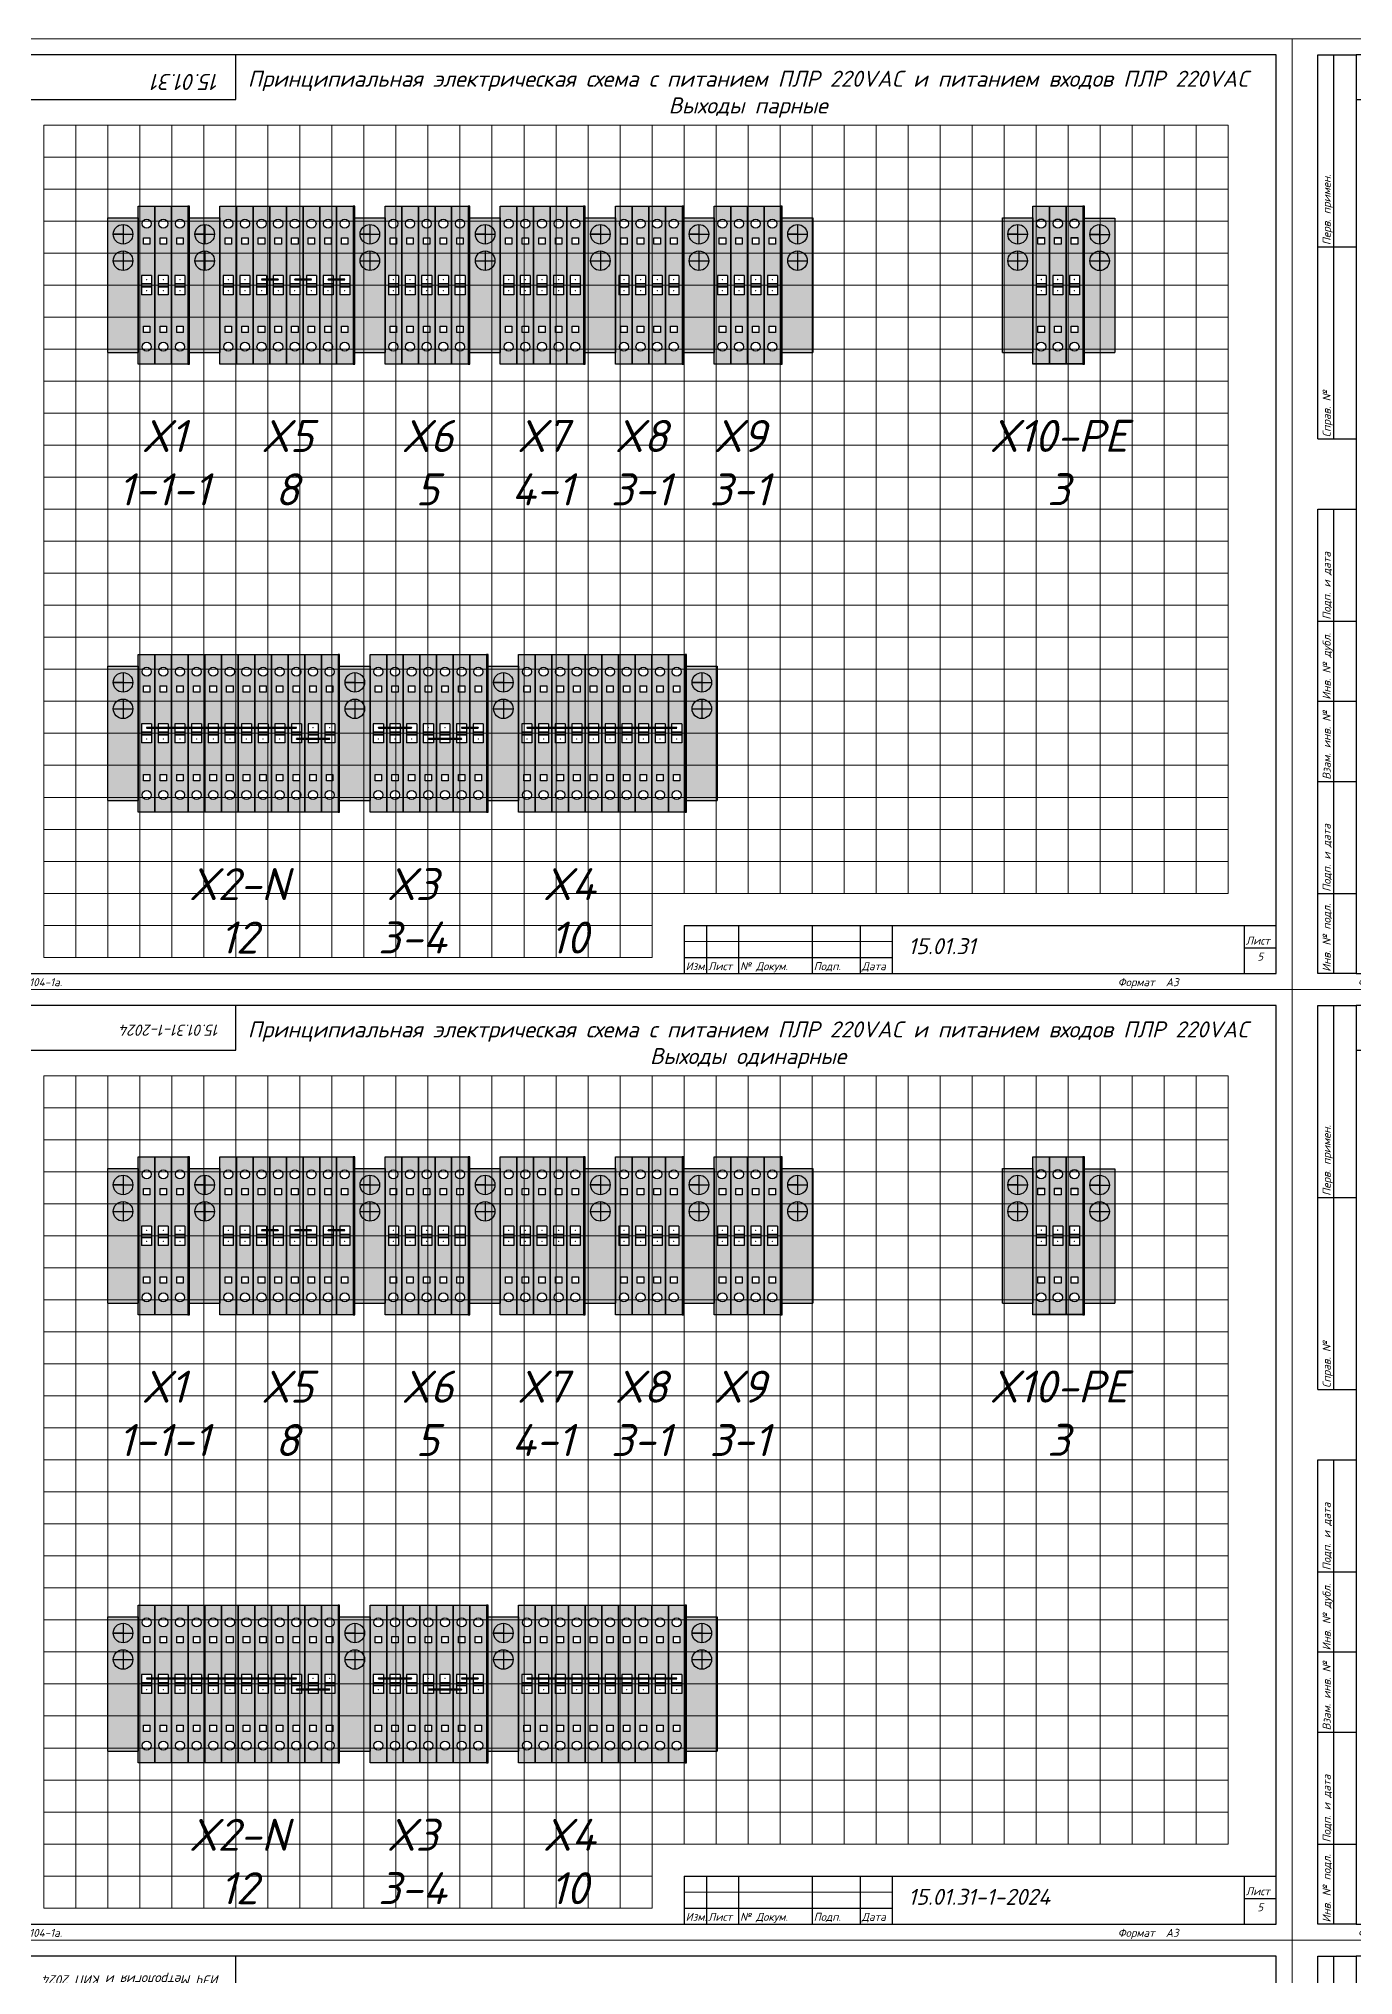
# Model space of a CAD drawing. Header units: millimetres. Extents: x 0 to 53000, y -591 to 24400.
# Drawn here: x 7608 to 8019, y -8 to 597 of the extents above; entities that cross this region are included whole.
import ezdxf
from ezdxf.enums import TextEntityAlignment as Align

# ---------------------------------------------------------------- set-up
doc = ezdxf.new("R2010")
doc.units = ezdxf.units.MM
for name, color, linetype, lineweight in [('4', 4, 'Continuous', 15), ('Основная', 7, 'Continuous', 30), ('Перемычка', 6, 'Continuous', 140)]:
    doc.layers.add(name, color=color, linetype=linetype, lineweight=lineweight)
doc.layers.add('Привязки', color=2, linetype='Continuous', lineweight=0, plot=False, transparency=0.8)
doc.layers.add('размеры', color=3, linetype='Continuous')
doc.layers.add('рамка', color=253, linetype='Continuous', lineweight=5, transparency=0.8)
doc.styles.add('текст', font='isocpeui.ttf')

# ---------------------------------------------------------------- blocks, each defined once
blk = doc.blocks.new('*U110')
for p, q in [((8, 232), (8, 292)), ((8, 292), (20, 292)), ((13, 232), (13, 292)), ((90, 292), (90, 292)), ((90, 292), (90, 292)), ((90, 278), (90, 292)), ((90, 292), (90, 292)), ((90, 292), (90, 292)), ((90, 292), (90, 292)), ((20, 278), (90, 278)), ((8, 232), (20, 232)), ((8, 172), (8, 232)), ((13, 172), (13, 232)), ((8, 172), (20, 172)), ((8, 115), (8, 150)), ((8, 150), (20, 150)), ((13, 115), (13, 150)), ((8, 90), (8, 115)), ((8, 115), (20, 115)), ((13, 90), (13, 115)), ((8, 65), (8, 90)), ((8, 90), (20, 90)), ((13, 65), (13, 90)), ((8, 30), (8, 65)), ((8, 65), (20, 65)), ((13, 30), (13, 65)), ((8, 5), (8, 30)), ((8, 30), (20, 30)), ((13, 5), (13, 30)), ((230, 20), (415, 20)), ((230, 20), (230, 5)), ((237, 20), (237, 5)), ((247, 20), (247, 5)), ((270, 20), (270, 5)), ((285, 20), (285, 5)), ((295, 20), (295, 5)), ((405, 20), (405, 5)), ((415, 20), (415, 20)), ((415, 20), (415, 20)), ((405, 13), (415, 13)), ((230, 10), (295, 10)), ((20, 5), (8, 5)), ((230, 5), (295, 5)), ((415, 5), (415, 5)), ((415, 5), (415, 5)), ((415, 5), (415, 5)), ((415, 5), (415, 5)), ((415, 5), (415, 5)), ((415, 5), (415, 5)), ((415, 5), (415, 5))]:
    blk.add_line(p, q)
blk.add_lwpolyline([(20, 5), (415, 5), (415, 292), (20, 292)], close=True)
at = {"layer": '4'}
for p, q in [((230, 15), (295, 15)), ((415, 5), (415, 5)), ((415, 5), (415, 5)), ((415, 5), (415, 5)), ((415, 5), (415, 5)), ((415, 5), (415, 5)), ((415, 5), (415, 5)), ((415, 5), (415, 5)), ((415, 5), (415, 5)), ((415, 5), (415, 5))]:
    blk.add_line(p, q, dxfattribs=at)
at = {"layer": 'Привязки'}
blk.add_lwpolyline([(0, 0), (420, 0), (420, 297), (0, 297)], close=True, dxfattribs=at)
at = {"layer": 'рамка'}
blk.add_lwpolyline([(0, 297), (420, 297), (420, 0), (0, 0)], close=True, dxfattribs=at)
at = {"style": 'текст'}
for s, p in [('Перв. примен.', (12, 232.5)), ('Справ. №', (12, 172.5)), ('Подп. и дата', (12, 115.5)), ('Инв. № дубл.', (12, 90.5)), ('Взам. инв. №', (12, 65.5)), ('Подп. и дата', (12, 30.5)), ('Инв. № подл.', (12, 5.5))]:
    blk.add_text(s, height=2.5, rotation=90, dxfattribs=at).set_placement(p)
for s, height, p in [('Лист', 2.5, (405.5, 14)), ('Изм.', 2.5, (230.5, 6)), ('Лист', 2.5, (237.5, 6)), ('№ Докум.', 2.5, (247.5, 6)), ('Подп.', 2.5, (270.5, 6)), ('Дата', 2.5, (285.5, 6)), ('Ф2.104-1а.', 2.5, (20.5, 1)), ('Формат', 2.5, (365.5, 1)), ('А3', 2.5, (380.5, 1)), ('Разраб.', 0.0000135, (415, 5)), ('Пров.', 0.0000135, (415, 5)), ('Т.контр.', 0.0000135, (415, 5)), ('Н.контр.', 0.0000135, (415, 5)), ('Утв.', 0.0000135, (415, 5)), ('Лит.', 0.0000135, (415, 5)), ('Масса', 0.0000135, (415, 5)), ('Масштаб', 0.0000135, (415, 5)), ('Листов', 0.0000135, (415, 5)), ('А4', 0.025, (419.61, 0.01)), ('А2', 0.00833, (419.87, 0)), ('А1', 0.00625, (419.9, 0)), ('А0', 0.005, (419.92, 0))]:
    blk.add_text(s, height=height, dxfattribs=at).set_placement(p)
for tag, p, height in [('12', (90, 292), 0.00000373), ('13', (90, 292), 0.00000373), ('27', (90, 292), 0.00000522), ('29', (105, 249), 3.5), ('ИЗМ2', (230.5, 16), 2.5), ('ЛИСТИЗМ2', (237.5, 16), 2.5), ('№ДОКУМИЗМ2', (247.5, 16), 2.5), ('28', (415, 20), 0.0000438), ('ИЗМ1', (230.5, 11), 2.5), ('ЛИСТИЗМ1', (237.5, 11), 2.5), ('№ДОКУМИЗМ1', (247.5, 11), 2.5), ('ПОДПИЗМ1', (270.5, 11), 2.5), ('ДАТАИЗМ1', (285.5, 11), 2.5), ('ДАТАНКОНТР', (285.5, 11), 2.5), ('ОБОЗНАЧЕНИЕ', (300, 11), 5), ('ДАТАУТВ', (285.5, 6), 2.5), ('РАЗРАБ', (415, 5), 0.0000135), ('ЛИСТОВ', (415, 5), 0.0000135), ('ПРОВ', (415, 5), 0.0000135), ('ТКОНТР', (415, 5), 0.0000135), ('НКОНТР', (415, 5), 0.0000135), ('УТВ', (415, 5), 0.0000135), ('10', (415, 5), 0.0000135), ('11', (415, 5), 0.0000135), ('ПОДПИЗМ2', (415, 5), 0.0000135), ('ДАТАИЗМ2', (415, 5), 0.0000135), ('ИЗМ3', (415, 5), 0.0000135), ('ЛИСТИЗМ3', (415, 5), 0.0000135), ('№ДОКУМИЗМ3', (415, 5), 0.0000135), ('ПОДПИЗМ3', (415, 5), 0.0000135), ('ДАТАИЗМ3', (415, 5), 0.0000135), ('ИЗМ4', (415, 5), 0.0000135), ('ЛИСТИЗМ4', (415, 5), 0.0000135), ('№ДОКУМИЗМ4', (415, 5), 0.0000135), ('ПОДПИЗМ4', (415, 5), 0.0000135), ('ДАТАИЗМ4', (415, 5), 0.0000135), ('ДАТАРАЗРАБ', (415, 5), 0.0000135), ('ДАТАПРОВ', (415, 5), 0.0000135), ('ДАТАТКОНТР', (415, 5), 0.0000135)]:
    blk.add_attdef(tag, p, '', height=height, dxfattribs=at)
for tag, p, height, rotation in [('ОБОЗНАЧЕНИЕ-ВЕРХ', (85, 286), 3.5, 180), ('ПРИМЕНЯЕМОСТЬ', (19, 232.5), 2.5, 90), ('СПРАВ№', (19, 172.5), 2.5, 90), ('ДАТАУЧЁТАДУБЛ', (19, 115.5), 2.5, 90), ('ИНВ№ДУБЛ', (19, 90.5), 2.5, 90), ('ВЗАМИНВ№', (19, 65.5), 2.5, 90), ('ДАТАУЧЁТА', (19, 30.5), 2.5, 90), ('ИНВ№ПОДЛ', (19, 5.5), 2.5, 90)]:
    blk.add_attdef(tag, p, '', height=height, rotation=rotation, dxfattribs=at)
blk.add_attdef('30', text='', height=5, dxfattribs=at).set_placement((355, 34), align=Align.MIDDLE)
for tag, height, p in [('ЛИСТ', 2.5, (410, 9)), ('НАИМЕНОВАНИЕ1', 0.000027, (415, 5)), ('НАИМЕНОВАНИЕ2', 0.0000189, (415, 5)), ('НАИМЕНОВАНИЕ3', 0.0000189, (415, 5)), ('НАИМЕНОВАНИЕ4', 0.0000135, (415, 5)), ('МАССА', 0.0000189, (415, 5)), ('МАСШТАБ', 0.0000189, (415, 5)), ('МАТЕРИАЛ1', 0.0000135, (415, 5)), ('МАТЕРИАЛ2', 0.0000135, (415, 5)), ('МАТЕРИАЛ3', 0.0000135, (415, 5)), ('ПРЕДПРИЯТИЕ1', 0.0000189, (415, 5)), ('ПРЕДПРИЯТИЕ2', 0.0000189, (415, 5)), ('ПРЕДПРИЯТИЕ3', 0.0000189, (415, 5))]:
    blk.add_attdef(tag, text='', height=height, dxfattribs=at).set_placement(p, align=Align.CENTER)
for tag in ['ЛИТЕРА', 'ЛИТЕРА2', 'ЛИТЕРА3']:
    blk.add_attdef(tag, text='', height=0.0000135, dxfattribs=at).set_placement((415, 5), align=Align.RIGHT)
for tag in ['ИНДЕКС', 'ИНДЕКС2', 'ИНДЕКС3']:
    blk.add_attdef(tag, text='', height=0.0000135, dxfattribs=at).set_placement((415, 5), align=Align.TOP_LEFT)
blk = doc.blocks.new('КПИ 2-2.5')
at = {"layer": 'Основная'}
for p, q in [((0, -24.65), (0, 24.65)), ((0, 24.65), (5.2, 24.65)), ((5.2, 24.65), (5.2, -24.65)), ((2.6, 3), (1.025, 3)), ((1.025, 3), (1.025, 0)), ((1.025, 0.5), (4.175, 0.5)), ((1.025, 0.5), (4.175, 0.5)), ((1.025, 0), (1.025, -3)), ((4.175, 3), (2.6, 3)), ((4.175, 3), (4.175, 0)), ((4.175, 0), (4.175, -3)), ((4.175, -0.5), (1.025, -0.5)), ((1.025, -0.5), (4.175, -0.5)), ((2.6, -3), (1.025, -3)), ((4.175, -3), (2.6, -3)), ((5.2, -24.65), (0, -24.65))]:
    blk.add_line(p, q, dxfattribs=at)
for points in [[(1.6, 14.825), (3.6, 14.825), (3.6, 12.825), (1.6, 12.825)], [(1.6, -12.825), (3.6, -12.825), (3.6, -14.825), (1.6, -14.825)]]:
    blk.add_lwpolyline(points, close=True, dxfattribs=at)
for centre in [(2.6, 19.2375), (2.6, -19.2375)]:
    blk.add_circle(centre, 1.4187, dxfattribs=at)
blk = doc.blocks.new('КПИ 2-2.5 синяя')
at = {"layer": 'Основная', "true_color": 0x22346e}
h = blk.add_hatch(color=159, dxfattribs=at)
h.dxf.hatch_style = 1
h.paths.add_polyline_path([(5.2, 24.65), (0, 24.65), (0, -24.65), (5.2, -24.65)])
h.paths.add_polyline_path([(4.17, 3), (4.17, 0), (4.17, -3), (2.6, -3), (1.03, -3), (1.03, 0), (1.03, 3), (2.6, 3)], flags=16)
h.paths.add_polyline_path([(1.6, 12.82), (1.6, 14.82), (3.6, 14.82), (3.6, 12.82)], flags=16)
h.paths.add_polyline_path([(1.18, 19.24, -1), (4.02, 19.24, -1)], flags=16)
h.paths.add_polyline_path([(3.6, -12.82), (3.6, -14.82), (1.6, -14.82), (1.6, -12.82)], flags=16)
h.paths.add_polyline_path([(4.02, -19.24, -1), (1.18, -19.24, -1)], flags=16)
at = {"layer": 'Привязки'}
for centre in [(2.6, 1.75), (2.6, -1.75)]:
    blk.add_circle(centre, 0.00000908, dxfattribs=at)
for p in [(2.6, 1.75), (2.6, 1.75), (2.6, 1.75), (2.6, 1.75), (2.6, 1.75), (2.6, 1.75), (2.6, -1.75), (2.6, -1.75), (2.6, -1.75), (2.6, -1.75), (2.6, -1.75), (2.6, -1.75)]:
    blk.add_point(p, dxfattribs=at)
at = {"layer": 'Основная'}
blk.add_blockref('КПИ 2-2.5', (0, 0), dxfattribs=at)
blk = doc.blocks.new('КПИ 2-2.5 ЖЗ')
at = {"layer": 'Основная', "true_color": 0x939598}
h = blk.add_hatch(color=252, dxfattribs=at)
h.set_gradient(color1=(19, 103, 52), color2=(200, 201, 45), rotation=45, name='CYLINDER')
h.paths.add_polyline_path([(5.2, 24.65), (0, 24.65), (0, 0), (1.03, 0), (1.03, 3), (2.6, 3), (4.17, 3), (4.17, -3), (5.2, -3)])
h.paths.add_polyline_path([(1.6, 12.82), (1.6, 14.82), (3.6, 14.82), (3.6, 12.82)], flags=16)
edge = h.paths.add_edge_path(flags=16)
edge.add_arc((2.6, 19.24), 1.42, 0, 360)
at = {"layer": 'Основная'}
h = blk.add_hatch(color=256, dxfattribs=at)
h.set_gradient(color1=(200, 201, 45), color2=(19, 103, 52), rotation=45, name='CYLINDER')
h.paths.add_polyline_path([(5.2, 0), (4.17, 0), (4.17, -3), (2.6, -3), (1.03, -3), (1.03, 3), (0, 3), (0, -24.65), (5.2, -24.65)])
h.paths.add_polyline_path([(3.6, -12.82), (3.6, -14.82), (1.6, -14.82), (1.6, -12.82)], flags=16)
edge = h.paths.add_edge_path(flags=16)
edge.add_arc((2.6, -19.24), 1.42, 0, 360)
at = {"layer": 'Привязки'}
for centre in [(2.6, 1.75), (2.6, -1.75)]:
    blk.add_circle(centre, 0.00000908, dxfattribs=at)
for p in [(2.6, 1.75), (2.6, 1.75), (2.6, 1.75), (2.6, 1.75), (2.6, 1.75), (2.6, 1.75), (2.6, -1.75), (2.6, -1.75), (2.6, -1.75), (2.6, -1.75), (2.6, -1.75), (2.6, -1.75)]:
    blk.add_point(p, dxfattribs=at)
at = {"layer": 'Основная'}
blk.add_blockref('КПИ 2-2.5', (0, 0), dxfattribs=at)
blk = doc.blocks.new('Заглушка КПИ зеленая 1.5-2.5')
at = {"layer": 'Основная'}
h = blk.add_hatch(color=3, dxfattribs=at)
h.dxf.hatch_style = 1
h.paths.add_polyline_path([(2212.92, 559.35), (2213.42, 559.35), (2213.42, 608.65), (2212.92, 608.65)])
for p, q in [((2212.92, 608.65), (2212.92, 559.35)), ((2213.42, 608.65), (2212.92, 608.65)), ((2213.42, 559.35), (2213.42, 608.65)), ((2212.92, 559.35), (2213.42, 559.35))]:
    blk.add_line(p, q, dxfattribs=at)
blk = doc.blocks.new('Стопор на DIN')
at = {"layer": 'Основная', "true_color": 0x939598}
h = blk.add_hatch(color=252, dxfattribs=at)
h.dxf.hatch_style = 1
h.paths.add_polyline_path([(0, 21), (-9.5, 21), (-9.5, -21), (0, -21)])
at = {"layer": 'Основная'}
for p, q in [((-9.5, -21), (-9.5, 21)), ((-9.5, 21), (0, 21)), ((-4.75, 18.97), (-4.75, 12.87)), ((0, 21), (0, -21)), ((-4.75, 15.92), (-7.8, 15.92)), ((-7.8, 15.92), (-1.7, 15.92)), ((-7.8, 7.66), (-1.7, 7.66)), ((-4.75, 10.71), (-4.75, 4.6)), ((-9.5, -21), (0, -21))]:
    blk.add_line(p, q, dxfattribs=at)
for centre in [(-4.75, 15.92), (-4.75, 7.66)]:
    blk.add_circle(centre, 3.05, dxfattribs=at)
blk = doc.blocks.new('КПИ 2-2.5 серая')
at = {"layer": 'Основная', "true_color": 0x939598}
h = blk.add_hatch(color=252, dxfattribs=at)
h.dxf.hatch_style = 1
h.paths.add_polyline_path([(5.2, 24.65), (0, 24.65), (0, -24.65), (5.2, -24.65)])
h.paths.add_polyline_path([(4.17, 3), (4.17, 0), (4.17, -3), (2.6, -3), (1.03, -3), (1.03, 0), (1.03, 3), (2.6, 3)], flags=16)
h.paths.add_polyline_path([(1.6, 12.82), (1.6, 14.82), (3.6, 14.82), (3.6, 12.82)], flags=16)
h.paths.add_polyline_path([(1.18, 19.24, -1), (4.02, 19.24, -1)], flags=16)
h.paths.add_polyline_path([(3.6, -12.82), (3.6, -14.82), (1.6, -14.82), (1.6, -12.82)], flags=16)
h.paths.add_polyline_path([(4.02, -19.24, -1), (1.18, -19.24, -1)], flags=16)
at = {"layer": 'Привязки'}
blk.add_line((0, 0), (5.2, 0), dxfattribs=at)
for centre in [(2.6, 1.75), (2.6, -1.75)]:
    blk.add_circle(centre, 0.00000908, dxfattribs=at)
for p in [(2.6, 1.75), (2.6, 1.75), (2.6, 1.75), (2.6, 1.75), (2.6, 1.75), (2.6, 1.75), (2.6, -1.75), (2.6, -1.75), (2.6, -1.75), (2.6, -1.75), (2.6, -1.75), (2.6, -1.75)]:
    blk.add_point(p, dxfattribs=at)
at = {"layer": 'Основная'}
blk.add_blockref('КПИ 2-2.5', (0, 0), dxfattribs=at)
blk = doc.blocks.new('Заглушка КПИ серая 1.5-2.5')
at = {"layer": 'Основная', "true_color": 0x939598}
h = blk.add_hatch(color=252, dxfattribs=at)
h.dxf.hatch_style = 1
h.paths.add_polyline_path([(0, -24.65), (0.5, -24.65), (0.5, 24.65), (0, 24.65)])
at = {"layer": 'Основная'}
for p, q in [((0, 24.65), (0, -24.65)), ((0.5, 24.65), (0, 24.65)), ((0.5, -24.65), (0.5, 24.65)), ((0, -24.65), (0.5, -24.65))]:
    blk.add_line(p, q, dxfattribs=at)
blk = doc.blocks.new('Заглушка КПИ синяя 1.5-2.5')
at = {"layer": 'Основная'}
h = blk.add_hatch(color=5, dxfattribs=at)
h.dxf.hatch_style = 1
h.paths.add_polyline_path([(0, -24.65), (0.5, -24.65), (0.5, 24.65), (0, 24.65)])
for p, q in [((0, 24.65), (0, -24.65)), ((0.5, 24.65), (0, 24.65)), ((0.5, -24.65), (0.5, 24.65)), ((0, -24.65), (0.5, -24.65))]:
    blk.add_line(p, q, dxfattribs=at)

msp = doc.modelspace()

# ---------------------------------------------------------------- linework, layer by layer
at = {"layer": 'Перемычка'}
for p, q in [((7678, 521.75002), (7683.20001, 521.75002)), ((7688.40002, 521.75002), (7693.60001, 521.75001)), ((7698.80002, 521.75001), (7704.00001, 521.75001)), ((7642.10001, 381.74998), (7688.90002, 381.74999)), ((7714.50001, 381.75), (7724.90001, 381.74998)), ((7740.5, 381.74997), (7745.70002, 381.74997)), ((7760.90001, 381.74996), (7807.70002, 381.74997)), ((7688.90002, 378.24999), (7699.30002, 378.24999)), ((7730.10002, 378.24997), (7740.50002, 378.24997)), ((7678, 224.75002), (7683.20001, 224.75002)), ((7688.40002, 224.75002), (7693.60001, 224.75001)), ((7698.80002, 224.75001), (7704.00001, 224.75001)), ((7642.10001, 84.74998), (7688.90002, 84.74999)), ((7714.50001, 84.75), (7724.90001, 84.74998)), ((7740.5, 84.74997), (7745.70002, 84.74997)), ((7760.90001, 84.74996), (7807.70002, 84.74997)), ((7688.90002, 81.24999), (7699.30002, 81.24999)), ((7730.10002, 81.24997), (7740.50002, 81.24997))]:
    msp.add_line(p, q, dxfattribs=at)
at = {"layer": 'Привязки'}
for p, q in [((7610, 570), (7980, 570)), ((7610, 310), (7610, 570)), ((7620, 570), (7620, 310)), ((7630, 570), (7630, 310)), ((7640, 570), (7640, 310)), ((7650, 570), (7650, 310)), ((7660, 570), (7660, 310)), ((7670, 570), (7670, 310)), ((7680, 570), (7680, 310)), ((7690, 570), (7690, 310)), ((7700, 570), (7700, 310)), ((7710, 570), (7710, 310)), ((7720, 570), (7720, 310)), ((7730, 570), (7730, 310)), ((7740, 570), (7740, 310)), ((7750, 570), (7750, 310)), ((7760, 570), (7760, 310)), ((7770, 570), (7770, 310)), ((7780, 570), (7780, 310)), ((7790, 570), (7790, 310)), ((7800, 570), (7800, 330)), ((7810, 570), (7810, 330)), ((7820, 570), (7820, 330)), ((7830, 570), (7830, 330)), ((7840, 570), (7840, 330)), ((7850, 570), (7850, 330)), ((7860, 570), (7860, 330)), ((7870, 570), (7870, 330)), ((7880, 570), (7880, 330)), ((7890, 570), (7890, 330)), ((7900, 570), (7900, 330)), ((7910, 570), (7910, 330)), ((7920, 570), (7920, 330)), ((7930, 570), (7930, 330)), ((7940, 570), (7940, 330)), ((7950, 570), (7950, 330)), ((7960, 570), (7960, 330)), ((7970, 570), (7970, 330)), ((7980, 570), (7980, 330)), ((7610, 560), (7980, 560)), ((7610, 550), (7980, 550)), ((7610, 540), (7980, 540)), ((7610, 530), (7980, 530)), ((7610, 520), (7980, 520)), ((7610, 510), (7980, 510)), ((7610, 500), (7980, 500)), ((7610, 490), (7980, 490)), ((7610, 480), (7980, 480)), ((7610, 470), (7980, 470)), ((7610, 460), (7980, 460)), ((7610, 450), (7980, 450)), ((7610, 440), (7980, 440)), ((7610, 430), (7980, 430)), ((7610, 420), (7980, 420)), ((7610, 410), (7980, 410)), ((7610, 400), (7980, 400)), ((7610, 390), (7980, 390)), ((7610, 380), (7980, 380)), ((7610, 370), (7980, 370)), ((7610, 360), (7980, 360)), ((7610, 350), (7980, 350)), ((7610, 340), (7980, 340)), ((7610, 330), (7800, 330)), ((7980, 330), (7800, 330)), ((7800, 330), (7800, 310)), ((7610, 320), (7800, 320)), ((7800, 310), (7610, 310)), ((7610, 273), (7980, 273)), ((7610, 13), (7610, 273)), ((7620, 273), (7620, 13)), ((7630, 273), (7630, 13)), ((7640, 273), (7640, 13)), ((7650, 273), (7650, 13)), ((7660, 273), (7660, 13)), ((7670, 273), (7670, 13)), ((7680, 273), (7680, 13)), ((7690, 273), (7690, 13)), ((7700, 273), (7700, 13)), ((7710, 273), (7710, 13)), ((7720, 273), (7720, 13)), ((7730, 273), (7730, 13)), ((7740, 273), (7740, 13)), ((7750, 273), (7750, 13)), ((7760, 273), (7760, 13)), ((7770, 273), (7770, 13)), ((7780, 273), (7780, 13)), ((7790, 273), (7790, 13)), ((7800, 273), (7800, 33)), ((7810, 273), (7810, 33)), ((7820, 273), (7820, 33)), ((7830, 273), (7830, 33)), ((7840, 273), (7840, 33)), ((7850, 273), (7850, 33)), ((7860, 273), (7860, 33)), ((7870, 273), (7870, 33)), ((7880, 273), (7880, 33)), ((7890, 273), (7890, 33)), ((7900, 273), (7900, 33)), ((7910, 273), (7910, 33)), ((7920, 273), (7920, 33)), ((7930, 273), (7930, 33)), ((7940, 273), (7940, 33)), ((7950, 273), (7950, 33)), ((7960, 273), (7960, 33)), ((7970, 273), (7970, 33)), ((7980, 273), (7980, 33)), ((7610, 263), (7980, 263)), ((7610, 253), (7980, 253)), ((7610, 243), (7980, 243)), ((7610, 233), (7980, 233)), ((7610, 223), (7980, 223)), ((7610, 213), (7980, 213)), ((7610, 203), (7980, 203)), ((7610, 193), (7980, 193)), ((7610, 183), (7980, 183)), ((7610, 173), (7980, 173)), ((7610, 163), (7980, 163)), ((7610, 153), (7980, 153)), ((7610, 143), (7980, 143)), ((7610, 133), (7980, 133)), ((7610, 123), (7980, 123)), ((7610, 113), (7980, 113)), ((7610, 103), (7980, 103)), ((7610, 93), (7980, 93)), ((7610, 83), (7980, 83)), ((7610, 73), (7980, 73)), ((7610, 63), (7980, 63)), ((7610, 53), (7980, 53)), ((7610, 43), (7980, 43)), ((7610, 33), (7800, 33)), ((7980, 33), (7800, 33)), ((7800, 33), (7800, 13)), ((7610, 23), (7800, 23)), ((7800, 13), (7610, 13))]:
    msp.add_line(p, q, dxfattribs=at)

# ---------------------------------------------------------------- block references
ref = msp.add_blockref('*U110', (7580, 300))
ref.add_attrib('ОБОЗНАЧЕНИЕ', '15.01.31', (7880, 311), dxfattribs={"height": 5, "style": 'текст'})
ref.add_attrib('ОБОЗНАЧЕНИЕ-ВЕРХ', '15.01.31', (7665, 586), dxfattribs={"height": 5, "rotation": 180, "style": 'текст'})
ref.add_attrib('НАИМЕНОВАНИЕ1', 'Система', dxfattribs={"height": 0.0000189, "style": 'текст'}).set_placement((7994.99954, 305.00017), align=Align.CENTER)
ref.add_attrib('НАИМЕНОВАНИЕ2', 'автоматического управления', dxfattribs={"height": 0.0000189, "style": 'текст'}).set_placement((7994.99954, 305.00014), align=Align.CENTER)
ref.add_attrib('НАИМЕНОВАНИЕ3', 'уровнем', dxfattribs={"height": 0.0000189, "style": 'текст'}).set_placement((7994.99954, 305.00011), align=Align.CENTER)
ref.add_attrib('РАЗРАБ', 'Соловьев И. П.', (7994.99909, 305.00014), dxfattribs={"height": 0.0000108, "style": 'текст'})
ref.add_attrib('ЛИСТОВ', '3', (7994.99992, 305.00009), dxfattribs={"height": 0.0000135, "style": 'текст'})
ref.add_attrib('ЛИСТ', '5', dxfattribs={"height": 2.5, "style": 'текст'}).set_placement((7990, 309), align=Align.CENTER)
ref.add_attrib('МАТЕРИАЛ2', 'Принципиальная электрическая схема', dxfattribs={"height": 0.0000135, "style": 'текст'}).set_placement((7994.99954, 305.00003), align=Align.CENTER)
ref.add_attrib('ПРЕДПРИЯТИЕ1', 'ФГБОУ ДПО "Институт', dxfattribs={"height": 0.0000108, "style": 'текст'}).set_placement((7994.99986, 305.00006), align=Align.CENTER)
ref.add_attrib('ПРЕДПРИЯТИЕ2', 'развития профессионального', dxfattribs={"height": 0.0000108, "style": 'текст'}).set_placement((7994.99986, 305.00003), align=Align.CENTER)
ref.add_attrib('ПРЕДПРИЯТИЕ3', 'образования"', dxfattribs={"height": 0.0000108, "style": 'текст'}).set_placement((7994.99986, 305.00001), align=Align.CENTER)
for p in [(8000, 300), (8000, 3), (8000, -294)]:
    msp.add_blockref('*U110', p)
ref = msp.add_blockref('*U110', (7580, 3))
ref.add_attrib('ОБОЗНАЧЕНИЕ', '15.01.31-1-2024', (7880, 14), dxfattribs={"height": 5, "style": 'текст'})
ref.add_attrib('ОБОЗНАЧЕНИЕ-ВЕРХ', '15.01.31-1-2024', (7665, 289), dxfattribs={"height": 3.5, "rotation": 180, "style": 'текст'})
ref.add_attrib('НАИМЕНОВАНИЕ1', 'Система', dxfattribs={"height": 0.0000189, "style": 'текст'}).set_placement((7994.99954, 8.00017), align=Align.CENTER)
ref.add_attrib('НАИМЕНОВАНИЕ2', 'автоматического управления', dxfattribs={"height": 0.0000189, "style": 'текст'}).set_placement((7994.99954, 8.00014), align=Align.CENTER)
ref.add_attrib('НАИМЕНОВАНИЕ3', 'уровнем', dxfattribs={"height": 0.0000189, "style": 'текст'}).set_placement((7994.99954, 8.00011), align=Align.CENTER)
ref.add_attrib('РАЗРАБ', 'Соловьев И. П.', (7994.99909, 8.00014), dxfattribs={"height": 0.0000108, "style": 'текст'})
ref.add_attrib('ЛИСТОВ', '3', (7994.99992, 8.00009), dxfattribs={"height": 0.0000135, "style": 'текст'})
ref.add_attrib('ЛИСТ', '5', dxfattribs={"height": 2.5, "style": 'текст'}).set_placement((7990, 12), align=Align.CENTER)
ref.add_attrib('МАТЕРИАЛ2', 'Принципиальная электрическая схема', dxfattribs={"height": 0.0000135, "style": 'текст'}).set_placement((7994.99954, 8.00003), align=Align.CENTER)
ref.add_attrib('ПРЕДПРИЯТИЕ1', 'ФГБОУ ДПО "Институт', dxfattribs={"height": 0.0000108, "style": 'текст'}).set_placement((7994.99986, 8.00006), align=Align.CENTER)
ref.add_attrib('ПРЕДПРИЯТИЕ2', 'развития профессионального', dxfattribs={"height": 0.0000108, "style": 'текст'}).set_placement((7994.99986, 8.00003), align=Align.CENTER)
ref.add_attrib('ПРЕДПРИЯТИЕ3', 'образования"', dxfattribs={"height": 0.0000108, "style": 'текст'}).set_placement((7994.99986, 8.00001), align=Align.CENTER)
ref = msp.add_blockref('*U110', (7580, -294))
ref.add_attrib('ОБОЗНАЧЕНИЕ-ВЕРХ', 'ИЭЧ Метрология и КИП 2024', (7665, -8), dxfattribs={"height": 3, "rotation": 180, "style": 'текст'})
at = {"layer": 'Основная', "lineweight": -3}
for name, p in [('КПИ 2-2.5 синяя', (7644.7, 520)), ('КПИ 2-2.5 синяя', (7644.7, 520)), ('КПИ 2-2.5 ЖЗ', (7649.9, 520)), ('КПИ 2-2.5 ЖЗ', (7649.9, 520)), ('Заглушка КПИ зеленая 1.5-2.5', (5442.0765, -63.99999)), ('Заглушка КПИ зеленая 1.5-2.5', (5442.0765, -63.99999)), ('КПИ 2-2.5 синяя', (7773.4, 520)), ('КПИ 2-2.5 синяя', (7804.2, 519.99998)), ('КПИ 2-2.5 синяя', (7835, 520)), ('КПИ 2-2.5 ЖЗ', (7918.96783, 520.03828)), ('КПИ 2-2.5 ЖЗ', (7918.96783, 520.00001)), ('КПИ 2-2.5 ЖЗ', (7924.16783, 520.03828)), ('КПИ 2-2.5 ЖЗ', (7924.16783, 520.00001)), ('КПИ 2-2.5 ЖЗ', (7929.36783, 520.03828)), ('КПИ 2-2.5 ЖЗ', (7929.36783, 520.00001)), ('Заглушка КПИ зеленая 1.5-2.5', (5721.64433, -64)), ('Заглушка КПИ зеленая 1.5-2.5', (5721.64433, -64.03828)), ('Стопор на DIN', (7639.5, 520)), ('Стопор на DIN', (7665, 520)), ('Стопор на DIN', (7716.6, 520)), ('Стопор на DIN', (7752.6, 519.99998)), ('Стопор на DIN', (7788.6, 519.99998)), ('Стопор на DIN', (7819.4, 519.99996)), ('Стопор на DIN', (7850.2, 519.99998)), ('Стопор на DIN', (7918.96783, 520.00001)), ('Стопор на DIN', (7944.56783, 519.96172)), ('Стопор на DIN', (7639.5, 379.99998)), ('КПИ 2-2.5 синяя', (7639.5, 379.99998)), ('КПИ 2-2.5 синяя', (7644.7, 379.99998)), ('КПИ 2-2.5 синяя', (7649.9, 379.99998)), ('КПИ 2-2.5 синяя', (7655.1, 379.99998)), ('КПИ 2-2.5 синяя', (7660.3, 379.99998)), ('КПИ 2-2.5 синяя', (7665.5, 379.99998)), ('КПИ 2-2.5 синяя', (7670.7, 379.99998)), ('КПИ 2-2.5 синяя', (7675.9, 379.99998)), ('КПИ 2-2.5 синяя', (7681.1, 379.99998)), ('КПИ 2-2.5 синяя', (7686.3, 379.99998)), ('КПИ 2-2.5 синяя', (7691.5, 379.99998)), ('КПИ 2-2.5 синяя', (7696.7, 379.99998)), ('Стопор на DIN', (7711.9, 379.99998)), ('КПИ 2-2.5 синяя', (7727.5, 379.99996)), ('КПИ 2-2.5 синяя', (7732.7, 379.99996)), ('КПИ 2-2.5 синяя', (7737.9, 379.99996)), ('КПИ 2-2.5 синяя', (7743.1, 379.99996)), ('Стопор на DIN', (7758.3, 379.99996)), ('Стопор на DIN', (7820.3, 379.99996)), ('Стопор на DIN', (7639.5, 223)), ('КПИ 2-2.5 синяя', (7644.7, 223)), ('КПИ 2-2.5 синяя', (7644.7, 223)), ('КПИ 2-2.5 ЖЗ', (7649.9, 223)), ('КПИ 2-2.5 ЖЗ', (7649.9, 223)), ('Заглушка КПИ зеленая 1.5-2.5', (5442.0765, -360.99999)), ('Заглушка КПИ зеленая 1.5-2.5', (5442.0765, -360.99999)), ('Стопор на DIN', (7665, 223)), ('Стопор на DIN', (7716.6, 223)), ('Стопор на DIN', (7752.6, 222.99998)), ('КПИ 2-2.5 синяя', (7773.4, 223)), ('Стопор на DIN', (7788.6, 222.99998)), ('КПИ 2-2.5 синяя', (7804.2, 222.99998)), ('Стопор на DIN', (7819.4, 222.99996)), ('КПИ 2-2.5 синяя', (7835, 223)), ('Стопор на DIN', (7850.2, 222.99998)), ('Стопор на DIN', (7918.96783, 223.00001)), ('КПИ 2-2.5 ЖЗ', (7918.96783, 223.03828)), ('КПИ 2-2.5 ЖЗ', (7918.96783, 223.00001)), ('КПИ 2-2.5 ЖЗ', (7924.16783, 223.03828)), ('КПИ 2-2.5 ЖЗ', (7924.16783, 223.00001)), ('КПИ 2-2.5 ЖЗ', (7929.36783, 223.03828)), ('КПИ 2-2.5 ЖЗ', (7929.36783, 223.00001)), ('Заглушка КПИ зеленая 1.5-2.5', (5721.64433, -361)), ('Заглушка КПИ зеленая 1.5-2.5', (5721.64433, -361.03828)), ('Стопор на DIN', (7944.56783, 222.96172)), ('Стопор на DIN', (7639.5, 82.99998)), ('КПИ 2-2.5 синяя', (7639.5, 82.99998)), ('КПИ 2-2.5 синяя', (7644.7, 82.99998)), ('КПИ 2-2.5 синяя', (7649.9, 82.99998)), ('КПИ 2-2.5 синяя', (7655.1, 82.99998)), ('КПИ 2-2.5 синяя', (7660.3, 82.99998)), ('КПИ 2-2.5 синяя', (7665.5, 82.99998)), ('КПИ 2-2.5 синяя', (7670.7, 82.99998)), ('КПИ 2-2.5 синяя', (7675.9, 82.99998)), ('КПИ 2-2.5 синяя', (7681.1, 82.99998)), ('КПИ 2-2.5 синяя', (7686.3, 82.99998)), ('КПИ 2-2.5 синяя', (7691.5, 82.99998)), ('КПИ 2-2.5 синяя', (7696.7, 82.99998)), ('Стопор на DIN', (7711.9, 82.99998)), ('КПИ 2-2.5 синяя', (7727.5, 82.99996)), ('КПИ 2-2.5 синяя', (7732.7, 82.99996)), ('КПИ 2-2.5 синяя', (7737.9, 82.99996)), ('КПИ 2-2.5 синяя', (7743.1, 82.99996)), ('Стопор на DIN', (7758.3, 82.99996)), ('Стопор на DIN', (7820.3, 82.99996))]:
    msp.add_blockref(name, p, dxfattribs=at)
at = {"layer": 'Основная'}
for name, p in [('Заглушка КПИ серая 1.5-2.5', (7706.6, 520.00001)), ('Заглушка КПИ серая 1.5-2.5', (7742.6, 520)), ('Заглушка КПИ синяя 1.5-2.5', (7778.6, 520)), ('Заглушка КПИ синяя 1.5-2.5', (7809.4, 519.99998)), ('Заглушка КПИ синяя 1.5-2.5', (7840.2, 520.00001)), ('Заглушка КПИ синяя 1.5-2.5', (7701.9, 379.99998)), ('Заглушка КПИ синяя 1.5-2.5', (7748.3, 379.99996)), ('Заглушка КПИ серая 1.5-2.5', (7810.3, 379.99996)), ('Заглушка КПИ серая 1.5-2.5', (7706.6, 223.00001)), ('Заглушка КПИ серая 1.5-2.5', (7742.6, 223)), ('Заглушка КПИ синяя 1.5-2.5', (7778.6, 223)), ('Заглушка КПИ синяя 1.5-2.5', (7809.4, 222.99998)), ('Заглушка КПИ синяя 1.5-2.5', (7840.2, 223.00001)), ('Заглушка КПИ синяя 1.5-2.5', (7701.9, 82.99998)), ('Заглушка КПИ синяя 1.5-2.5', (7748.3, 82.99996)), ('Заглушка КПИ серая 1.5-2.5', (7810.3, 82.99996))]:
    msp.add_blockref(name, p, dxfattribs=at)
at = {"layer": 'размеры'}
for p in [(7639.5, 520), (7665, 520.00001), (7670.2, 520.00001), (7675.4, 520.00001), (7680.6, 520.00001), (7685.8, 520.00001), (7691, 520.00001), (7696.2, 520.00001), (7701.4, 520.00001), (7716.6, 519.99999), (7721.8, 519.99999), (7727, 519.99999), (7732.2, 519.99999), (7737.4, 520), (7752.6, 519.99999), (7757.8, 519.99999), (7763, 519.99999), (7768.2, 519.99999), (7788.6, 519.99997), (7793.8, 519.99997), (7799, 519.99997), (7819.4, 519.99999), (7824.6, 519.99999), (7829.8, 519.99999), (7711.9, 379.99998), (7717.1, 379.99998), (7722.3, 379.99998), (7758.3, 379.99996), (7763.5, 379.99996), (7768.7, 379.99996), (7773.9, 379.99996), (7779.1, 379.99996), (7784.3, 379.99996), (7789.5, 379.99996), (7794.7, 379.99996), (7799.9, 379.99996), (7805.1, 379.99996), (7639.5, 223), (7665, 223.00001), (7670.2, 223.00001), (7675.4, 223.00001), (7680.6, 223.00001), (7685.8, 223.00001), (7691, 223.00001), (7696.2, 223.00001), (7701.4, 223.00001), (7716.6, 222.99999), (7721.8, 222.99999), (7727, 222.99999), (7732.2, 222.99999), (7737.4, 223), (7752.6, 222.99999), (7757.8, 222.99999), (7763, 222.99999), (7768.2, 222.99999), (7788.6, 222.99997), (7793.8, 222.99997), (7799, 222.99997), (7819.4, 222.99999), (7824.6, 222.99999), (7829.8, 222.99999), (7711.9, 82.99998), (7717.1, 82.99998), (7722.3, 82.99998), (7758.3, 82.99996), (7763.5, 82.99996), (7768.7, 82.99996), (7773.9, 82.99996), (7779.1, 82.99996), (7784.3, 82.99996), (7789.5, 82.99996), (7794.7, 82.99996), (7799.9, 82.99996), (7805.1, 82.99996)]:
    msp.add_blockref('КПИ 2-2.5 серая', p, dxfattribs=at)

# ---------------------------------------------------------------- texts
at = {"layer": 'Основная', "attachment_point": 2, "style": 'текст'}
for s, width, heights, insert, char_height in [('Принципиальная электрическая схема с питанием ПЛР 220VAC и питанием входов ПЛР 220VAC\\PВыходы парные', 333.9398066, [15.99579], (7830.0001, 586.99998), 5), ('X10-PE\\P3', 16, [0], (7926.96783, 477.91985), 10), ('X1\\P1-1-1', 16, [0], (7647.5, 477.88157), 10), ('X5\\P8', 16, [0], (7686, 477.88157), 10), ('X6\\P5', 16, [0], (7729.8, 477.88156), 10), ('X7\\P4-1', 16, [0], (7765.8, 477.88156), 10), ('X8\\P3-1', 16, [0], (7796.6, 477.88154), 10), ('X9\\P3-1', 16, [0], (7827.4, 477.88156), 10), ('X2-N\\P12', 16, [0], (7670.9, 337.88155), 10), ('X3\\P3-4', 16, [0], (7725.1, 337.88155), 10), ('X4\\P10', 16, [0], (7774.1, 337.88155), 10), ('Принципиальная электрическая схема с питанием ПЛР 220VAC и питанием входов ПЛР 220VAC\\PВыходы одинарные', 333.9398066, [15.99579], (7830.0001, 289.99998), 5), ('X1\\P1-1-1', 16, [0], (7647.5, 180.88157), 10), ('X5\\P8', 16, [0], (7686, 180.88157), 10), ('X6\\P5', 16, [0], (7729.8, 180.88156), 10), ('X7\\P4-1', 16, [0], (7765.8, 180.88156), 10), ('X8\\P3-1', 16, [0], (7796.6, 180.88154), 10), ('X9\\P3-1', 16, [0], (7827.4, 180.88156), 10), ('X10-PE\\P3', 16, [0], (7926.96783, 180.91985), 10), ('X2-N\\P12', 16, [0], (7670.9, 40.88155), 10), ('X3\\P3-4', 16, [0], (7725.1, 40.88155), 10), ('X4\\P10', 16, [0], (7774.1, 40.88155), 10)]:
    msp.add_mtext_dynamic_manual_height_columns(s, width=width, gutter_width=200, heights=heights, dxfattribs=dict(at, insert=insert, char_height=char_height))

doc.saveas('drawing.dxf')
